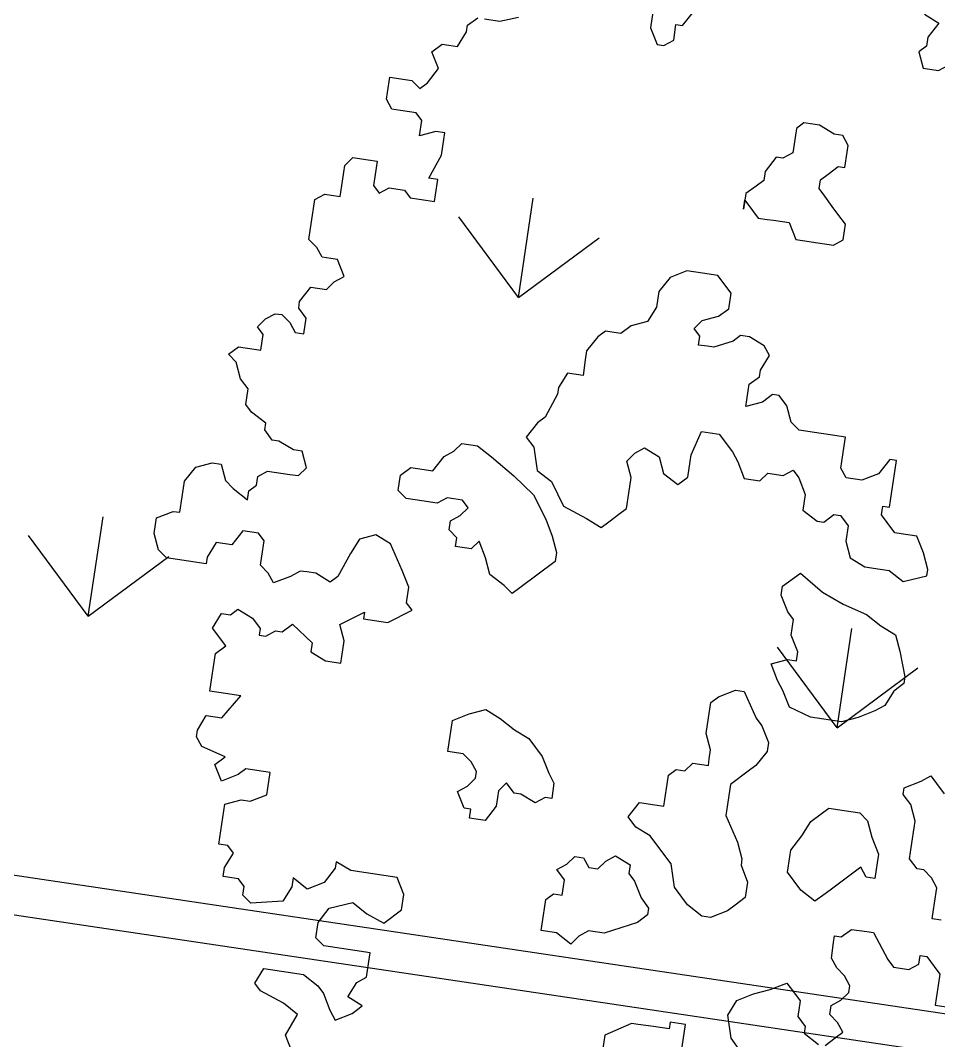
# Model space of a CAD drawing. Header units: millimetres. Extents: x 338 to 506, y 179 to 335.
# Drawn here: x 419.492 to 422.977, y 201.891 to 205.763 of the extents above; entities that cross this region are included whole.
import ezdxf

# ---------------------------------------------------------------- set-up
doc = ezdxf.new("R2010")
doc.units = ezdxf.units.MM
for name, color, linetype in [('ANDEN', 251, 'Continuous'), ('ARBOL-TOP', 3, 'Continuous'), ('MUROS', 32, 'Continuous')]:
    doc.layers.add(name, color=color, linetype=linetype)

# ---------------------------------------------------------------- blocks, each defined once
blk = doc.blocks.new('*X894')
at = {"color": 0}
for p, q in [((25.4581, 69.5056), (25.7275, 69.775)), ((25.4581, 69.5056), (25.7275, 69.2362)), ((25.4581, 69.5056), (25.8391, 69.5056)), ((26.895, 68.0688), (27.1644, 68.3382)), ((26.895, 68.0688), (27.1644, 67.7993)), ((26.895, 68.0688), (27.276, 68.0688)), ((25.4581, 66.6319), (25.7275, 66.9013)), ((25.4581, 66.6319), (25.7275, 66.3625)), ((25.4581, 66.6319), (25.8391, 66.6319))]:
    blk.add_line(p, q, dxfattribs=at)
blk = doc.blocks.new('ARBOLITO')
at = {"linetype": 'ByBlock'}
for points in [[(461.91591, 68.97608), (461.9076, 68.99062), (461.89306, 69.01348), (461.87851, 69.01971), (461.86397, 69.01348), (461.85773, 68.99893), (461.84942, 68.97608), (461.84319, 68.96984), (461.82864, 68.97608), (461.82033, 68.97608), (461.8141, 68.97608), (461.80578, 68.96984), (461.79124, 68.96153), (461.78501, 68.96984), (461.77669, 68.97608), (461.77669, 68.98439), (461.77669, 68.99893), (461.77046, 69.00517), (461.75592, 69.00517), (461.7476, 68.99062), (461.73306, 68.99062), (461.72683, 68.97608), (461.72683, 68.96984), (461.7102, 68.96984), (461.68942, 68.96984), (461.68111, 68.97608), (461.67488, 68.99062), (461.67488, 68.99893), (461.67488, 69.00517), (461.68942, 69.01348), (461.69566, 69.01348), (461.69566, 69.02802), (461.69566, 69.03426), (461.69566, 69.04257), (461.70397, 69.05712), (461.71851, 69.06335), (461.72683, 69.06335), (461.73306, 69.0488), (461.74137, 69.04257), (461.75592, 69.03426), (461.75592, 69.04257), (461.76215, 69.0488), (461.76215, 69.05712), (461.77046, 69.06335), (461.78501, 69.06335), (461.79124, 69.06335), (461.79955, 69.06335), (461.80578, 69.07166), (461.79955, 69.08621), (461.79124, 69.08621), (461.77669, 69.09244), (461.77046, 69.09244), (461.76215, 69.10075), (461.76215, 69.10698), (461.7476, 69.1153), (461.74137, 69.12153), (461.74137, 69.13608), (461.73306, 69.14439), (461.72683, 69.15893), (461.71851, 69.16517), (461.72683, 69.17348), (461.74137, 69.17348), (461.7476, 69.17348), (461.7476, 69.18802), (461.74137, 69.19426), (461.7476, 69.20257), (461.75592, 69.2088), (461.76215, 69.2088), (461.77046, 69.20257), (461.77669, 69.19426), (461.78501, 69.19426), (461.78501, 69.2088), (461.77669, 69.21711), (461.77669, 69.22335), (461.78501, 69.23789), (461.79955, 69.23789), (461.80578, 69.2462), (461.8141, 69.25244), (461.80578, 69.26698), (461.79955, 69.26698), (461.79124, 69.26698), (461.78501, 69.27529), (461.77669, 69.28153), (461.77669, 69.29607), (461.77669, 69.30438), (461.77669, 69.31062), (461.77669, 69.31893), (461.78501, 69.32516), (461.79124, 69.32516), (461.79955, 69.32516), (461.79955, 69.33971), (461.79955, 69.34802), (461.79955, 69.35425), (461.80578, 69.36257), (461.82033, 69.36257), (461.82864, 69.36257), (461.82864, 69.34802), (461.82864, 69.33971), (461.83488, 69.33348), (461.84319, 69.33971), (461.85773, 69.33971), (461.86397, 69.33348), (461.87228, 69.33348), (461.87851, 69.33348), (461.88682, 69.33348), (461.88682, 69.33971), (461.88682, 69.35425), (461.87851, 69.35425), (461.88682, 69.37711), (461.88682, 69.39166), (461.88682, 69.39789), (461.87851, 69.39789), (461.86397, 69.39166), (461.86397, 69.4062), (461.85773, 69.41244), (461.84319, 69.41244), (461.83488, 69.41244), (461.82864, 69.42075), (461.82864, 69.42698), (461.82864, 69.44153), (461.84319, 69.44153), (461.84942, 69.44153), (461.85773, 69.43529), (461.86397, 69.44153), (461.87228, 69.45607), (461.86397, 69.47062), (461.87228, 69.47893), (461.87851, 69.47893), (461.88682, 69.47893), (461.89306, 69.49347), (461.89306, 69.49971), (461.90137, 69.50802)], [(461.9076, 69.50802), (461.92215, 69.50802), (461.93877, 69.51425)], [(462.06137, 69.53711), (462.06137, 69.52256), (462.06968, 69.50802), (462.07591, 69.50802), (462.08422, 69.51425), (462.08422, 69.5288), (462.09046, 69.5288), (462.09877, 69.54334)], [(462.31071, 69.57243), (462.32526, 69.5662), (462.31695, 69.55165), (462.31695, 69.54334), (462.31071, 69.53711), (462.31695, 69.52256), (462.33149, 69.52256), (462.3398, 69.5288), (462.3398, 69.53711), (462.35435, 69.53711), (462.36058, 69.53711), (462.37513, 69.54334), (462.37513, 69.55789), (462.36889, 69.5662), (462.35435, 69.5662), (462.35435, 69.57243), (462.35435, 69.58074)], [(461.87228, 68.53349), (461.86397, 68.54803), (461.87228, 68.56881), (461.85773, 68.57712), (461.83488, 68.58543), (461.82864, 68.59167), (461.83488, 68.60621), (461.85773, 68.60621), (461.87228, 68.60621), (461.88682, 68.5979), (461.89306, 68.59167), (461.90137, 68.57712), (461.9076, 68.56881), (461.92215, 68.57712), (461.93046, 68.58543), (461.91591, 68.59167), (461.92215, 68.60621), (461.93046, 68.61245), (461.93046, 68.62699), (461.93046, 68.6353), (461.91591, 68.6353), (461.88682, 68.6353), (461.87851, 68.64154), (461.87851, 68.65608), (461.88682, 68.67063), (461.9076, 68.67894), (461.92215, 68.67063), (461.93877, 68.66439), (461.95332, 68.67894), (461.95332, 68.69348), (461.945, 68.70803), (461.93877, 68.70803), (461.91591, 68.70803), (461.90137, 68.70803), (461.88682, 68.71426), (461.88682, 68.70803), (461.87851, 68.69348), (461.86397, 68.68517), (461.84942, 68.69348), (461.84942, 68.68517), (461.84319, 68.67063), (461.8141, 68.66439), (461.80578, 68.67063), (461.80578, 68.67894), (461.79955, 68.68517), (461.78501, 68.68517), (461.78501, 68.69348), (461.79124, 68.70803), (461.78501, 68.71426), (461.77669, 68.71426), (461.77669, 68.75167), (461.79124, 68.7579), (461.79955, 68.7579), (461.8141, 68.76621), (461.8141, 68.77244), (461.8141, 68.78699), (461.79124, 68.78699), (461.78501, 68.78076), (461.77046, 68.77244), (461.76215, 68.78699), (461.77046, 68.7953), (461.7476, 68.80153), (461.74137, 68.80985), (461.74137, 68.81608), (461.7476, 68.83062), (461.76215, 68.83062), (461.77669, 68.85348), (461.76215, 68.85348), (461.7476, 68.85348), (461.7476, 68.86803), (461.7476, 68.87426), (461.7476, 68.88881), (461.75592, 68.89712), (461.74137, 68.91166), (461.7476, 68.92621), (461.75592, 68.92621), (461.76215, 68.93244), (461.77669, 68.92621), (461.78501, 68.9179), (461.78501, 68.91166), (461.79124, 68.91166), (461.79955, 68.9179), (461.80578, 68.9179), (461.8141, 68.92621), (461.83488, 68.91166), (461.83488, 68.90335), (461.84942, 68.89712), (461.86397, 68.89712), (461.86397, 68.90335), (461.86397, 68.9179), (461.85773, 68.93244), (461.87851, 68.94699), (461.87851, 68.94075), (461.90137, 68.94075), (461.92215, 68.9553), (461.91591, 68.96153), (461.91591, 68.97608), (461.91591, 68.97608)], [(461.91591, 68.97608), (461.9076, 68.99062), (461.89306, 69.01348), (461.87851, 69.01971), (461.86397, 69.01348), (461.85773, 68.99893), (461.84942, 68.97608), (461.84319, 68.96984), (461.82864, 68.97608), (461.82033, 68.97608), (461.8141, 68.97608), (461.80578, 68.96984), (461.79124, 68.96153), (461.78501, 68.96984), (461.77669, 68.97608), (461.77669, 68.98439), (461.77669, 68.99893), (461.77046, 69.00517), (461.75592, 69.00517), (461.7476, 68.99062), (461.73306, 68.99062), (461.72683, 68.97608), (461.72683, 68.96984), (461.7102, 68.96984), (461.68942, 68.96984), (461.68111, 68.97608), (461.67488, 68.99062), (461.67488, 68.99893), (461.67488, 69.00517), (461.68942, 69.01348), (461.69566, 69.01348), (461.69566, 69.02802), (461.69566, 69.03426), (461.69566, 69.04257), (461.70397, 69.05712), (461.71851, 69.06335), (461.72683, 69.06335), (461.73306, 69.0488), (461.74137, 69.04257), (461.75592, 69.03426), (461.75592, 69.04257), (461.76215, 69.0488), (461.76215, 69.05712), (461.77046, 69.06335), (461.78501, 69.06335), (461.79124, 69.06335), (461.79955, 69.06335), (461.80578, 69.07166), (461.79955, 69.08621), (461.79124, 69.08621), (461.77669, 69.09244), (461.77046, 69.09244), (461.76215, 69.10075), (461.76215, 69.10698), (461.7476, 69.1153), (461.74137, 69.12153), (461.74137, 69.13608), (461.73306, 69.14439), (461.72683, 69.15893), (461.71851, 69.16517), (461.72683, 69.17348), (461.74137, 69.17348), (461.7476, 69.17348), (461.7476, 69.18802), (461.74137, 69.19426), (461.7476, 69.20257), (461.75592, 69.2088), (461.76215, 69.2088), (461.77046, 69.20257), (461.77669, 69.19426), (461.78501, 69.19426), (461.78501, 69.2088), (461.77669, 69.21711), (461.77669, 69.22335), (461.78501, 69.23789), (461.79955, 69.23789), (461.80578, 69.2462), (461.8141, 69.25244), (461.80578, 69.26698), (461.79955, 69.26698), (461.79124, 69.26698), (461.78501, 69.27529), (461.77669, 69.28153), (461.77669, 69.29607), (461.77669, 69.30438), (461.77669, 69.31062), (461.77669, 69.31893), (461.78501, 69.32516), (461.79124, 69.32516), (461.79955, 69.32516), (461.79955, 69.33971), (461.79955, 69.34802), (461.79955, 69.35425), (461.80578, 69.36257), (461.82033, 69.36257), (461.82864, 69.36257), (461.82864, 69.34802), (461.82864, 69.33971), (461.83488, 69.33348), (461.84319, 69.33971), (461.85773, 69.33971), (461.86397, 69.33348), (461.87228, 69.33348), (461.87851, 69.33348), (461.88682, 69.33348), (461.88682, 69.33971), (461.88682, 69.35425), (461.87851, 69.35425), (461.88682, 69.37711), (461.88682, 69.39166), (461.88682, 69.39789), (461.87851, 69.39789), (461.86397, 69.39166), (461.86397, 69.4062), (461.85773, 69.41244), (461.84319, 69.41244), (461.83488, 69.41244), (461.82864, 69.42075), (461.82864, 69.42698), (461.82864, 69.44153), (461.84319, 69.44153), (461.84942, 69.44153), (461.85773, 69.43529), (461.86397, 69.44153), (461.87228, 69.45607), (461.86397, 69.47062), (461.87228, 69.47893), (461.87851, 69.47893), (461.88682, 69.47893), (461.89306, 69.49347), (461.89306, 69.49971), (461.90137, 69.50802)], [(461.9076, 69.50802), (461.92215, 69.50802), (461.93877, 69.51425)], [(462.06137, 69.53711), (462.06137, 69.52256), (462.06968, 69.50802), (462.07591, 69.50802), (462.08422, 69.51425), (462.08422, 69.5288), (462.09046, 69.5288), (462.09877, 69.54334)], [(462.31071, 69.57243), (462.32526, 69.5662), (462.31695, 69.55165), (462.31695, 69.54334), (462.31071, 69.53711), (462.31695, 69.52256), (462.33149, 69.52256), (462.3398, 69.5288), (462.3398, 69.53711), (462.35435, 69.53711), (462.36058, 69.53711), (462.37513, 69.54334), (462.37513, 69.55789), (462.36889, 69.5662), (462.35435, 69.5662), (462.35435, 69.57243), (462.35435, 69.58074)], [(461.87228, 68.53349), (461.86397, 68.54803), (461.87228, 68.56881), (461.85773, 68.57712), (461.83488, 68.58543), (461.82864, 68.59167), (461.83488, 68.60621), (461.85773, 68.60621), (461.87228, 68.60621), (461.88682, 68.5979), (461.89306, 68.59167), (461.90137, 68.57712), (461.9076, 68.56881), (461.92215, 68.57712), (461.93046, 68.58543), (461.91591, 68.59167), (461.92215, 68.60621), (461.93046, 68.61245), (461.93046, 68.62699), (461.93046, 68.6353), (461.91591, 68.6353), (461.88682, 68.6353), (461.87851, 68.64154), (461.87851, 68.65608), (461.88682, 68.67063), (461.9076, 68.67894), (461.92215, 68.67063), (461.93877, 68.66439), (461.95332, 68.67894), (461.95332, 68.69348), (461.945, 68.70803), (461.93877, 68.70803), (461.91591, 68.70803), (461.90137, 68.70803), (461.88682, 68.71426), (461.88682, 68.70803), (461.87851, 68.69348), (461.86397, 68.68517), (461.84942, 68.69348), (461.84942, 68.68517), (461.84319, 68.67063), (461.8141, 68.66439), (461.80578, 68.67063), (461.80578, 68.67894), (461.79955, 68.68517), (461.78501, 68.68517), (461.78501, 68.69348), (461.79124, 68.70803), (461.78501, 68.71426), (461.77669, 68.71426), (461.77669, 68.75167), (461.79124, 68.7579), (461.79955, 68.7579), (461.8141, 68.76621), (461.8141, 68.77244), (461.8141, 68.78699), (461.79124, 68.78699), (461.78501, 68.78076), (461.77046, 68.77244), (461.76215, 68.78699), (461.77046, 68.7953), (461.7476, 68.80153), (461.74137, 68.80985), (461.74137, 68.81608), (461.7476, 68.83062), (461.76215, 68.83062), (461.77669, 68.85348), (461.76215, 68.85348), (461.7476, 68.85348), (461.7476, 68.86803), (461.7476, 68.87426), (461.7476, 68.88881), (461.75592, 68.89712), (461.74137, 68.91166), (461.7476, 68.92621), (461.75592, 68.92621), (461.76215, 68.93244), (461.77669, 68.92621), (461.78501, 68.9179), (461.78501, 68.91166), (461.79124, 68.91166), (461.79955, 68.9179), (461.80578, 68.9179), (461.8141, 68.92621), (461.83488, 68.91166), (461.83488, 68.90335), (461.84942, 68.89712), (461.86397, 68.89712), (461.86397, 68.90335), (461.86397, 68.9179), (461.85773, 68.93244), (461.87851, 68.94699), (461.87851, 68.94075), (461.90137, 68.94075), (461.92215, 68.9553), (461.91591, 68.96153), (461.91591, 68.97608)], [(462.17149, 69.37711), (462.17981, 69.3688), (462.18604, 69.36257), (462.19435, 69.36257), (462.20058, 69.36257), (462.21513, 69.36257), (462.22344, 69.34802), (462.22968, 69.34802), (462.24422, 69.34802), (462.25253, 69.34802), (462.25877, 69.34802), (462.26708, 69.35425), (462.26708, 69.36257), (462.26708, 69.3688), (462.25877, 69.37711), (462.25253, 69.38334), (462.24422, 69.39166), (462.23799, 69.39789), (462.23799, 69.4062), (462.24422, 69.41244), (462.25253, 69.42075), (462.25877, 69.42075), (462.25877, 69.43529), (462.25877, 69.44153), (462.25253, 69.44984), (462.24422, 69.44984), (462.22968, 69.45607), (462.22344, 69.45607), (462.21513, 69.45607), (462.2089, 69.44984), (462.2089, 69.43529), (462.2089, 69.42698), (462.20058, 69.42075), (462.19435, 69.42075), (462.18604, 69.4062), (462.18604, 69.39789), (462.17981, 69.39166), (462.17149, 69.38334), (462.17149, 69.3688), (462.17149, 69.37711), (462.17149, 69.37711)], [(462.17149, 69.37711), (462.17981, 69.3688), (462.18604, 69.36257), (462.19435, 69.36257), (462.20058, 69.36257), (462.21513, 69.36257), (462.22344, 69.34802), (462.22968, 69.34802), (462.24422, 69.34802), (462.25253, 69.34802), (462.25877, 69.34802), (462.26708, 69.35425), (462.26708, 69.36257), (462.26708, 69.3688), (462.25877, 69.37711), (462.25253, 69.38334), (462.24422, 69.39166), (462.23799, 69.39789), (462.23799, 69.4062), (462.24422, 69.41244), (462.25253, 69.42075), (462.25877, 69.42075), (462.25877, 69.43529), (462.25877, 69.44153), (462.25253, 69.44984), (462.24422, 69.44984), (462.22968, 69.45607), (462.22344, 69.45607), (462.21513, 69.45607), (462.2089, 69.44984), (462.2089, 69.43529), (462.2089, 69.42698), (462.20058, 69.42075), (462.19435, 69.42075), (462.18604, 69.4062), (462.18604, 69.39789), (462.17981, 69.39166), (462.17149, 69.38334), (462.17149, 69.3688), (462.17149, 69.37711)], [(462.38967, 69.05712), (462.38967, 69.06335), (462.38344, 69.07789), (462.37513, 69.09244), (462.36058, 69.09244), (462.35435, 69.09244), (462.34604, 69.10075), (462.3398, 69.10698), (462.3398, 69.1153), (462.34604, 69.1153), (462.34604, 69.12153), (462.34604, 69.13608), (462.34604, 69.15062), (462.34604, 69.15893), (462.3398, 69.15893), (462.33149, 69.14439), (462.31695, 69.13608), (462.3024, 69.13608), (462.29617, 69.14439), (462.29617, 69.15062), (462.29617, 69.16517), (462.29617, 69.17348), (462.28162, 69.17348), (462.27331, 69.17348), (462.26708, 69.17348), (462.25253, 69.17348), (462.24422, 69.17971), (462.23799, 69.19426), (462.22968, 69.20257), (462.22344, 69.20257), (462.21513, 69.19426), (462.20058, 69.18802), (462.20058, 69.19426), (462.20058, 69.20257), (462.20058, 69.2088), (462.2089, 69.21711), (462.2089, 69.22335), (462.21513, 69.23789), (462.2089, 69.2462), (462.19435, 69.25244), (462.18604, 69.25244), (462.17981, 69.2462), (462.16318, 69.23789), (462.15695, 69.23789), (462.14864, 69.23789), (462.14864, 69.2462), (462.1424, 69.25244), (462.14864, 69.26075), (462.16318, 69.26698), (462.17149, 69.27529), (462.17149, 69.28984), (462.15695, 69.30438), (462.1424, 69.30438), (462.12786, 69.30438), (462.11331, 69.29607), (462.105, 69.28153), (462.105, 69.26698), (462.09877, 69.25244), (462.08422, 69.2462), (462.07591, 69.23789), (462.06137, 69.23789), (462.05513, 69.23166), (462.04682, 69.21711), (462.04682, 69.2088), (462.04682, 69.19426), (462.03228, 69.19426), (462.02604, 69.17971), (462.02604, 69.17348), (462.01773, 69.15062), (462.0115, 69.14439), (462.00318, 69.12984), (462.0115, 69.12153), (462.01773, 69.10075), (462.03228, 69.09244), (462.04682, 69.07166), (462.06968, 69.06335), (462.08422, 69.05712), (462.09046, 69.06335), (462.09877, 69.07166), (462.105, 69.07789), (462.105, 69.09244), (462.105, 69.10698), (462.09877, 69.12153), (462.105, 69.12984), (462.11331, 69.13608), (462.12786, 69.12984), (462.13409, 69.1153), (462.14864, 69.10698), (462.15695, 69.1153), (462.15695, 69.12984), (462.15695, 69.13608), (462.16318, 69.15893), (462.17149, 69.15893), (462.17981, 69.15893), (462.19435, 69.14439), (462.20058, 69.13608), (462.2089, 69.12153), (462.22344, 69.12153), (462.22968, 69.12984), (462.24422, 69.12984), (462.25253, 69.13608), (462.25877, 69.12984), (462.26708, 69.1153), (462.26708, 69.10075), (462.28162, 69.09244), (462.28786, 69.09244), (462.29617, 69.10075), (462.3024, 69.10075), (462.31071, 69.09244), (462.31071, 69.07789), (462.31695, 69.06335), (462.33149, 69.05712), (462.34604, 69.05712), (462.35435, 69.05712), (462.36889, 69.0488), (462.38967, 69.05712), (462.38967, 69.05712)], [(462.38967, 69.05712), (462.38967, 69.06335), (462.38344, 69.07789), (462.37513, 69.09244), (462.36058, 69.09244), (462.35435, 69.09244), (462.34604, 69.10075), (462.3398, 69.10698), (462.3398, 69.1153), (462.34604, 69.1153), (462.34604, 69.12153), (462.34604, 69.13608), (462.34604, 69.15062), (462.34604, 69.15893), (462.3398, 69.15893), (462.33149, 69.14439), (462.31695, 69.13608), (462.3024, 69.13608), (462.29617, 69.14439), (462.29617, 69.15062), (462.29617, 69.16517), (462.29617, 69.17348), (462.28162, 69.17348), (462.27331, 69.17348), (462.26708, 69.17348), (462.25253, 69.17348), (462.24422, 69.17971), (462.23799, 69.19426), (462.22968, 69.20257), (462.22344, 69.20257), (462.21513, 69.19426), (462.20058, 69.18802), (462.20058, 69.19426), (462.20058, 69.20257), (462.20058, 69.2088), (462.2089, 69.21711), (462.2089, 69.22335), (462.21513, 69.23789), (462.2089, 69.2462), (462.19435, 69.25244), (462.18604, 69.25244), (462.17981, 69.2462), (462.16318, 69.23789), (462.15695, 69.23789), (462.14864, 69.23789), (462.14864, 69.2462), (462.1424, 69.25244), (462.14864, 69.26075), (462.16318, 69.26698), (462.17149, 69.27529), (462.17149, 69.28984), (462.15695, 69.30438), (462.1424, 69.30438), (462.12786, 69.30438), (462.11331, 69.29607), (462.105, 69.28153), (462.105, 69.26698), (462.09877, 69.25244), (462.08422, 69.2462), (462.07591, 69.23789), (462.06137, 69.23789), (462.05513, 69.23166), (462.04682, 69.21711), (462.04682, 69.2088), (462.04682, 69.19426), (462.03228, 69.19426), (462.02604, 69.17971), (462.02604, 69.17348), (462.01773, 69.15062), (462.0115, 69.14439), (462.00318, 69.12984), (462.0115, 69.12153), (462.01773, 69.10075), (462.03228, 69.09244), (462.04682, 69.07166), (462.06968, 69.06335), (462.08422, 69.05712), (462.09046, 69.06335), (462.09877, 69.07166), (462.105, 69.07789), (462.105, 69.09244), (462.105, 69.10698), (462.09877, 69.12153), (462.105, 69.12984), (462.11331, 69.13608), (462.12786, 69.12984), (462.13409, 69.1153), (462.14864, 69.10698), (462.15695, 69.1153), (462.15695, 69.12984), (462.15695, 69.13608), (462.16318, 69.15893), (462.17149, 69.15893), (462.17981, 69.15893), (462.19435, 69.14439), (462.20058, 69.13608), (462.2089, 69.12153), (462.22344, 69.12153), (462.22968, 69.12984), (462.24422, 69.12984), (462.25253, 69.13608), (462.25877, 69.12984), (462.26708, 69.1153), (462.26708, 69.10075), (462.28162, 69.09244), (462.28786, 69.09244), (462.29617, 69.10075), (462.3024, 69.10075), (462.31071, 69.09244), (462.31071, 69.07789), (462.31695, 69.06335), (462.33149, 69.05712), (462.34604, 69.05712), (462.35435, 69.05712), (462.36889, 69.0488), (462.38967, 69.05712)], [(462.01773, 68.99062), (462.0115, 68.98439), (462.00318, 68.99062), (461.98864, 68.99893), (461.98241, 69.01348), (461.97409, 69.02802), (461.96786, 69.01971), (461.95332, 69.01971), (461.95332, 69.02802), (461.945, 69.03426), (461.945, 69.04257), (461.95332, 69.0488), (461.95955, 69.05712), (461.95332, 69.06335), (461.945, 69.06335), (461.93877, 69.06335), (461.93046, 69.05712), (461.91591, 69.05712), (461.90137, 69.05712), (461.89306, 69.06335), (461.89306, 69.07166), (461.89306, 69.07789), (461.90137, 69.08621), (461.9076, 69.08621), (461.92215, 69.08621), (461.93046, 69.10075), (461.93877, 69.10698), (461.945, 69.1153), (461.95955, 69.1153), (461.97409, 69.10698), (461.99695, 69.09244), (462.01773, 69.07789), (462.03228, 69.05712), (462.04059, 69.04257), (462.04682, 69.02802), (462.04682, 69.01971), (462.01773, 68.99062), (462.01773, 68.99062)], [(462.01773, 68.99062), (462.0115, 68.98439), (462.00318, 68.99062), (461.98864, 68.99893), (461.98241, 69.01348), (461.97409, 69.02802), (461.96786, 69.01971), (461.95332, 69.01971), (461.95332, 69.02802), (461.945, 69.03426), (461.945, 69.04257), (461.95332, 69.0488), (461.95955, 69.05712), (461.95332, 69.06335), (461.945, 69.06335), (461.93877, 69.06335), (461.93046, 69.05712), (461.91591, 69.05712), (461.90137, 69.05712), (461.89306, 69.06335), (461.89306, 69.07166), (461.89306, 69.07789), (461.90137, 69.08621), (461.9076, 69.08621), (461.92215, 69.08621), (461.93046, 69.10075), (461.93877, 69.10698), (461.945, 69.1153), (461.95955, 69.1153), (461.97409, 69.10698), (461.99695, 69.09244), (462.01773, 69.07789), (462.03228, 69.05712), (462.04059, 69.04257), (462.04682, 69.02802), (462.04682, 69.01971), (462.01773, 68.99062)], [(462.27331, 68.93244), (462.26708, 68.94075), (462.25877, 68.9553), (462.27331, 68.96153), (462.28162, 68.96153), (462.28162, 68.96984), (462.27331, 68.98439), (462.27331, 68.99062), (462.27331, 68.99893), (462.26708, 69.00517), (462.25877, 69.01971), (462.25877, 69.02802), (462.27331, 69.04257), (462.29617, 69.02802), (462.31695, 69.01971), (462.3398, 69.01348), (462.35435, 69.00517), (462.36889, 68.99893), (462.37513, 68.98439), (462.38344, 68.96153), (462.38344, 68.9553), (462.37513, 68.94699), (462.36889, 68.93244), (462.36058, 68.92621), (462.34604, 68.9179), (462.33149, 68.91166), (462.3024, 68.91166), (462.28162, 68.9179), (462.27331, 68.93244), (462.27331, 68.93244)], [(462.27331, 68.93244), (462.26708, 68.94075), (462.25877, 68.9553), (462.27331, 68.96153), (462.28162, 68.96153), (462.28162, 68.96984), (462.27331, 68.98439), (462.27331, 68.99062), (462.27331, 68.99893), (462.26708, 69.00517), (462.25877, 69.01971), (462.25877, 69.02802), (462.27331, 69.04257), (462.29617, 69.02802), (462.31695, 69.01971), (462.3398, 69.01348), (462.35435, 69.00517), (462.36889, 68.99893), (462.37513, 68.98439), (462.38344, 68.96153), (462.38344, 68.9553), (462.37513, 68.94699), (462.36889, 68.93244), (462.36058, 68.92621), (462.34604, 68.9179), (462.33149, 68.91166), (462.3024, 68.91166), (462.28162, 68.9179), (462.27331, 68.93244)], [(462.22968, 68.71426), (462.21513, 68.72257), (462.2089, 68.72881), (462.20058, 68.73712), (462.19435, 68.7579), (462.17981, 68.77244), (462.17149, 68.78076), (462.15695, 68.78699), (462.14864, 68.7953), (462.15695, 68.80985), (462.17149, 68.80985), (462.17981, 68.80985), (462.17981, 68.81608), (462.17981, 68.83062), (462.17981, 68.83894), (462.18604, 68.84517), (462.19435, 68.84517), (462.20058, 68.85348), (462.21513, 68.85348), (462.21513, 68.85972), (462.21513, 68.86803), (462.2089, 68.88257), (462.2089, 68.89712), (462.2089, 68.91166), (462.21513, 68.9179), (462.22968, 68.92621), (462.23799, 68.92621), (462.25253, 68.90335), (462.25877, 68.89712), (462.26708, 68.88257), (462.26708, 68.87426), (462.25877, 68.85972), (462.25253, 68.85348), (462.23799, 68.83894), (462.23799, 68.81608), (462.23799, 68.80985), (462.25253, 68.78699), (462.25877, 68.77244), (462.25877, 68.76621), (462.26708, 68.75167), (462.26708, 68.73712), (462.25877, 68.72881), (462.25253, 68.72257), (462.23799, 68.71426), (462.22968, 68.71426), (462.22968, 68.71426)], [(462.22968, 68.71426), (462.21513, 68.72257), (462.2089, 68.72881), (462.20058, 68.73712), (462.19435, 68.7579), (462.17981, 68.77244), (462.17149, 68.78076), (462.15695, 68.78699), (462.14864, 68.7953), (462.15695, 68.80985), (462.17149, 68.80985), (462.17981, 68.80985), (462.17981, 68.81608), (462.17981, 68.83062), (462.17981, 68.83894), (462.18604, 68.84517), (462.19435, 68.84517), (462.20058, 68.85348), (462.21513, 68.85348), (462.21513, 68.85972), (462.21513, 68.86803), (462.2089, 68.88257), (462.2089, 68.89712), (462.2089, 68.91166), (462.21513, 68.9179), (462.22968, 68.92621), (462.23799, 68.92621), (462.25253, 68.90335), (462.25877, 68.89712), (462.26708, 68.88257), (462.26708, 68.87426), (462.25877, 68.85972), (462.25253, 68.85348), (462.23799, 68.83894), (462.23799, 68.81608), (462.23799, 68.80985), (462.25253, 68.78699), (462.25877, 68.77244), (462.25877, 68.76621), (462.26708, 68.75167), (462.26708, 68.73712), (462.25877, 68.72881), (462.25253, 68.72257), (462.23799, 68.71426), (462.22968, 68.71426)], [(462.00318, 68.78076), (461.99695, 68.78076), (461.98864, 68.7953), (461.99695, 68.80153), (462.00318, 68.80985), (462.00318, 68.81608), (461.99695, 68.82439), (461.98864, 68.83062), (461.97409, 68.83062), (461.97409, 68.83894), (461.97409, 68.85348), (461.97409, 68.85972), (461.98864, 68.86803), (462.00318, 68.87426), (462.01773, 68.86803), (462.03228, 68.85972), (462.04682, 68.85348), (462.06137, 68.83894), (462.06968, 68.82439), (462.07591, 68.81608), (462.07591, 68.80153), (462.06968, 68.80153), (462.06137, 68.7953), (462.04682, 68.80153), (462.04059, 68.80153), (462.03228, 68.80985), (462.02604, 68.80153), (462.02604, 68.7953), (462.02604, 68.78699), (462.01773, 68.77244), (462.00318, 68.77244), (462.00318, 68.78076), (462.00318, 68.78076)], [(462.00318, 68.78076), (461.99695, 68.78076), (461.98864, 68.7953), (461.99695, 68.80153), (462.00318, 68.80985), (462.00318, 68.81608), (461.99695, 68.82439), (461.98864, 68.83062), (461.97409, 68.83062), (461.97409, 68.83894), (461.97409, 68.85348), (461.97409, 68.85972), (461.98864, 68.86803), (462.00318, 68.87426), (462.01773, 68.86803), (462.03228, 68.85972), (462.04682, 68.85348), (462.06137, 68.83894), (462.06968, 68.82439), (462.07591, 68.81608), (462.07591, 68.80153), (462.06968, 68.80153), (462.06137, 68.7953), (462.04682, 68.80153), (462.04059, 68.80153), (462.03228, 68.80985), (462.02604, 68.80153), (462.02604, 68.7953), (462.02604, 68.78699), (462.01773, 68.77244), (462.00318, 68.77244), (462.00318, 68.78076)], [(462.26708, 68.62699), (462.27331, 68.64154), (462.28786, 68.64985), (462.3024, 68.65608), (462.31695, 68.66439), (462.32526, 68.65608), (462.33149, 68.64985), (462.33149, 68.6353), (462.3398, 68.62699), (462.3398, 68.62076), (462.35435, 68.61245)], [(462.36058, 68.61245), (462.36889, 68.62076), (462.37513, 68.62699), (462.36889, 68.6353), (462.36058, 68.64154), (462.36058, 68.64985), (462.36889, 68.65608), (462.37513, 68.66439), (462.37513, 68.67063), (462.36889, 68.67894), (462.36058, 68.68517), (462.35435, 68.69348), (462.35435, 68.70803), (462.35435, 68.71426), (462.36058, 68.71426), (462.36889, 68.72257), (462.38344, 68.72257), (462.38967, 68.72257), (462.4063, 68.69972), (462.41253, 68.69348), (462.42708, 68.69348), (462.43539, 68.69972), (462.43539, 68.70803), (462.44162, 68.70803), (462.44993, 68.69972), (462.45617, 68.69348), (462.45617, 68.68517), (462.45617, 68.67063), (462.45617, 68.66439), (462.47071, 68.66439)], [(462.44993, 68.74335), (462.44162, 68.74335), (462.44162, 68.75167), (462.44162, 68.7579), (462.44162, 68.77244), (462.43539, 68.78076), (462.42708, 68.78699), (462.42084, 68.78699), (462.41253, 68.7953), (462.41253, 68.80153), (462.41253, 68.80985), (462.41253, 68.82439), (462.41253, 68.83062), (462.4063, 68.84517), (462.39798, 68.85348), (462.39798, 68.85972), (462.41253, 68.86803), (462.42084, 68.87426), (462.42708, 68.86803), (462.43539, 68.85972)], [(462.28162, 68.5979), (462.27331, 68.60621), (462.26708, 68.62699), (462.26708, 68.62699)], [(462.26708, 68.62699), (462.27331, 68.64154), (462.28786, 68.64985), (462.3024, 68.65608), (462.31695, 68.66439), (462.32526, 68.65608), (462.33149, 68.64985), (462.33149, 68.6353), (462.3398, 68.62699), (462.3398, 68.62076), (462.35435, 68.61245)], [(462.36058, 68.61245), (462.36889, 68.62076), (462.37513, 68.62699), (462.36889, 68.6353), (462.36058, 68.64154), (462.36058, 68.64985), (462.36889, 68.65608), (462.37513, 68.66439), (462.37513, 68.67063), (462.36889, 68.67894), (462.36058, 68.68517), (462.35435, 68.69348), (462.35435, 68.70803), (462.35435, 68.71426), (462.36058, 68.71426), (462.36889, 68.72257), (462.38344, 68.72257), (462.38967, 68.72257), (462.4063, 68.69972), (462.41253, 68.69348), (462.42708, 68.69348), (462.43539, 68.69972), (462.43539, 68.70803), (462.44162, 68.70803), (462.44993, 68.69972), (462.45617, 68.69348), (462.45617, 68.68517), (462.45617, 68.67063), (462.45617, 68.66439), (462.47071, 68.66439)], [(462.44993, 68.74335), (462.44162, 68.74335), (462.44162, 68.75167), (462.44162, 68.7579), (462.44162, 68.77244), (462.43539, 68.78076), (462.42708, 68.78699), (462.42084, 68.78699), (462.41253, 68.7953), (462.41253, 68.80153), (462.41253, 68.80985), (462.41253, 68.82439), (462.41253, 68.83062), (462.4063, 68.84517), (462.39798, 68.85348), (462.39798, 68.85972), (462.41253, 68.86803), (462.42084, 68.87426), (462.42708, 68.86803), (462.43539, 68.85972)], [(462.28162, 68.5979), (462.27331, 68.60621), (462.26708, 68.62699)], [(462.34604, 68.7579), (462.3398, 68.75167), (462.33149, 68.74335), (462.31695, 68.75167), (462.3024, 68.76621), (462.3024, 68.78076), (462.3024, 68.78699), (462.31071, 68.80153), (462.31695, 68.81608), (462.32526, 68.82439), (462.33149, 68.83062), (462.34604, 68.83062), (462.36058, 68.83062), (462.36889, 68.82439), (462.37513, 68.80985), (462.38344, 68.7953), (462.38344, 68.78699), (462.38344, 68.78076), (462.38344, 68.77244), (462.37513, 68.77244), (462.36889, 68.78076), (462.34604, 68.7579), (462.34604, 68.7579)], [(462.34604, 68.7579), (462.3398, 68.75167), (462.33149, 68.74335), (462.31695, 68.75167), (462.3024, 68.76621), (462.3024, 68.78076), (462.3024, 68.78699), (462.31071, 68.80153), (462.31695, 68.81608), (462.32526, 68.82439), (462.33149, 68.83062), (462.34604, 68.83062), (462.36058, 68.83062), (462.36889, 68.82439), (462.37513, 68.80985), (462.38344, 68.7953), (462.38344, 68.78699), (462.38344, 68.78076), (462.38344, 68.77244), (462.37513, 68.77244), (462.36889, 68.78076), (462.34604, 68.7579)], [(462.1424, 68.68517), (462.12786, 68.68517), (462.11955, 68.67894), (462.11331, 68.67063), (462.09877, 68.67894), (462.08422, 68.67894), (462.08422, 68.69348), (462.08422, 68.69972), (462.08422, 68.70803), (462.09046, 68.71426), (462.09877, 68.71426), (462.09877, 68.72257), (462.09877, 68.72881), (462.09046, 68.73712), (462.09877, 68.74335), (462.105, 68.75167), (462.11331, 68.75167), (462.11955, 68.74335), (462.12786, 68.74335), (462.13409, 68.75167), (462.1424, 68.7579), (462.15695, 68.75167), (462.15695, 68.74335), (462.16318, 68.73712), (462.17149, 68.72257), (462.17981, 68.71426), (462.17981, 68.70803), (462.17149, 68.69972), (462.1424, 68.68517), (462.1424, 68.68517)], [(462.1424, 68.68517), (462.12786, 68.68517), (462.11955, 68.67894), (462.11331, 68.67063), (462.09877, 68.67894), (462.08422, 68.67894), (462.08422, 68.69348), (462.08422, 68.69972), (462.08422, 68.70803), (462.09046, 68.71426), (462.09877, 68.71426), (462.09877, 68.72257), (462.09877, 68.72881), (462.09046, 68.73712), (462.09877, 68.74335), (462.105, 68.75167), (462.11331, 68.75167), (462.11955, 68.74335), (462.12786, 68.74335), (462.13409, 68.75167), (462.1424, 68.7579), (462.15695, 68.75167), (462.15695, 68.74335), (462.16318, 68.73712), (462.17149, 68.72257), (462.17981, 68.71426), (462.17981, 68.70803), (462.17149, 68.69972), (462.1424, 68.68517)], [(462.2089, 68.51894), (462.21513, 68.53349), (462.21513, 68.54803), (462.22344, 68.56258), (462.22968, 68.57712), (462.22968, 68.59167), (462.22968, 68.61245), (462.22344, 68.61245), (462.21513, 68.61245), (462.21513, 68.60621), (462.20058, 68.60621), (462.18604, 68.60621), (462.17981, 68.60621), (462.15695, 68.59167), (462.15695, 68.58543), (462.15695, 68.56881), (462.16318, 68.56258), (462.17149, 68.56258), (462.17981, 68.56258), (462.18604, 68.55427), (462.18604, 68.54803), (462.2089, 68.51894), (462.2089, 68.51894)], [(462.2089, 68.51894), (462.21513, 68.53349), (462.21513, 68.54803), (462.22344, 68.56258), (462.22968, 68.57712), (462.22968, 68.59167), (462.22968, 68.61245), (462.22344, 68.61245), (462.21513, 68.61245), (462.21513, 68.60621), (462.20058, 68.60621), (462.18604, 68.60621), (462.17981, 68.60621), (462.15695, 68.59167), (462.15695, 68.58543), (462.15695, 68.56881), (462.16318, 68.56258), (462.17149, 68.56258), (462.17981, 68.56258), (462.18604, 68.55427), (462.18604, 68.54803), (462.2089, 68.51894)]]:
    blk.add_lwpolyline(points, dxfattribs=at)
blk = doc.blocks.new('A$C7152A42C')
at = {"layer": 'ANDEN'}
for points in [[(25.1145, 46.15373), (25.1145, 52.36989), (25.1145, 52.36989), (25.1145, 52.36989), (25.1145, 52.88442), (25.1145, 52.88442), (25.1145, 52.88442), (25.1145, 52.98442), (25.1145, 59.20059), (25.0145, 59.20059), (24.29376, 59.20059), (24.29376, 59.20059), (24.29376, 70.96459), (24.29376, 70.96459), (25.1145, 70.96459), (25.1145, 70.96459), (25.1145, 84.11145), (25.0145, 84.11145), (24.29376, 84.11145), (24.29376, 84.11145), (24.29376, 97.40319)], [(25.2645, 46.15373), (25.2645, 52.51989), (25.2645, 52.51989), (25.2645, 52.73442), (25.2645, 52.73442), (25.2645, 52.98442), (25.2645, 59.35059), (25.0145, 59.35059), (24.44376, 59.35059), (24.44376, 70.81459), (25.2645, 70.81459), (25.2645, 84.26145), (25.0145, 84.26145), (24.44376, 84.26145), (24.44376, 97.25319)]]:
    blk.add_lwpolyline(points, dxfattribs=at)
at = {"layer": 'ANDEN', "color": 251, "linetype": 'Continuous'}
blk.add_blockref('*X894', (0, 0), dxfattribs=at)
at = {"layer": 'ARBOL-TOP', "color": 3, "linetype": 'ByBlock', "xscale": 4.090679926752369, "yscale": 4.090679926752369, "zscale": 4.090679926752369, "rotation": 270}
blk.add_blockref('ARBOLITO', (-256.413, 1957.86875), dxfattribs=at)

msp = doc.modelspace()

# ---------------------------------------------------------------- block references
at = {"layer": 'MUROS', "color": 32, "rotation": 81.53046525965426}
msp.add_blockref('A$C7152A42C', (484.7482, 168.0844), dxfattribs=at)

doc.saveas('drawing.dxf')
